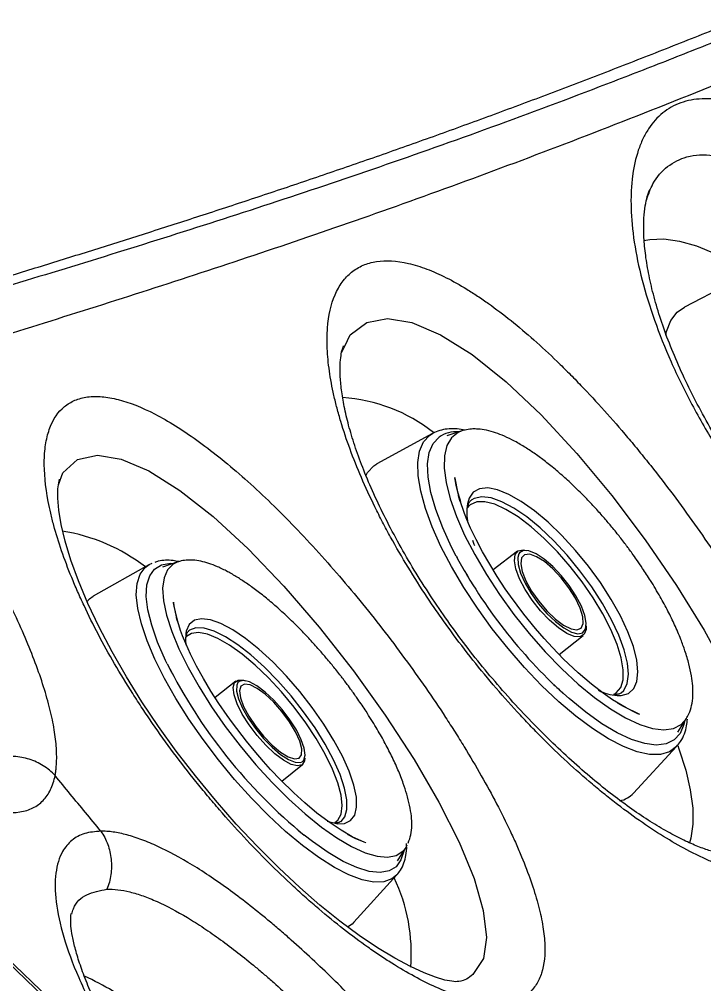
# Model space of a CAD drawing. Extents: x 398 to 508, y 623 to 782.
# Drawn here: x 407.557 to 410.513, y 659.674 to 663.837 of the extents above; entities that cross this region are included whole.
import ezdxf

# ---------------------------------------------------------------- set-up
doc = ezdxf.new("R2010")
doc.units = 0
doc.header["$MEASUREMENT"] = 0
doc.layers.add('GEOMETRY', color=2, linetype='Continuous', lineweight=25)

msp = doc.modelspace()

# ---------------------------------------------------------------- linework, layer by layer
at = {"layer": 'GEOMETRY'}
for p, q in [((410.6633, 662.7205), (410.4257, 662.5963)), ((408.9478, 662.4021), (408.9586, 662.4238)), ((408.9586, 662.4238), (408.9603, 662.4273)), ((409.3388, 662.0509), (409.0993, 661.92)), ((409.3264, 662.0429), (409.3388, 662.0509)), ((409.4653, 662.0624), (409.4005, 662.0411)), ((409.4754, 662.0652), (409.4653, 662.0624)), ((409.4791, 662.065), (409.4653, 662.0624)), ((409.0862, 661.9116), (409.0993, 661.92)), ((409.5018, 661.7439), (409.4871, 661.7284)), ((409.5081, 661.7649), (409.5059, 661.7632)), ((409.7057, 661.5434), (409.6006, 661.4629)), ((408.1174, 661.4857), (408.1305, 661.4915)), ((408.2402, 661.4972), (408.175, 661.4748)), ((408.2455, 661.4989), (408.2402, 661.4972)), ((409.4416, 661.5218), (409.4448, 661.5158)), ((408.1156, 661.4846), (407.8756, 661.3492)), ((408.288, 661.2003), (408.2859, 661.1985)), ((408.2991, 661.1889), (408.2777, 661.1752)), ((409.8852, 661.0982), (409.9888, 661.1805)), ((408.4906, 660.9829), (408.4012, 660.9128)), ((410.3974, 660.7634), (410.4337, 660.8211)), ((410.2066, 660.5007), (410.3918, 660.7012)), ((408.6899, 660.5518), (408.7781, 660.6236)), ((408.9435, 660.3766), (408.9456, 660.3783)), ((412.5163, 654.9947), (406.9398, 660.3281)), ((412.5088, 654.9876), (406.9323, 660.3209)), ((409.1886, 660.2078), (409.2249, 660.2664)), ((409.2249, 660.2664), (409.2304, 660.277)), ((409.2249, 660.2664), (409.229, 660.2739)), ((409.0004, 659.9433), (409.1852, 660.1476)), ((409.4522, 659.6886), (409.4454, 659.6882))]:
    msp.add_line(p, q, dxfattribs=at)
at = {"layer": 'GEOMETRY', "flags": 128}
for points in [[(410.2503, 662.8831), (410.2767, 662.8883), (410.3374, 662.8907), (410.4048, 662.8813), (410.4782, 662.8602), (410.5567, 662.8277), (410.6395, 662.7841), (410.7143, 662.7376)], [(410.367, 662.538), (410.3945, 662.574), (410.4257, 662.5963)], [(408.9603, 662.4273), (408.9845, 662.476), (409.0558, 662.5302), (409.1443, 662.5467), (409.2505, 662.5293), (409.3742, 662.4767), (409.5098, 662.3916), (409.6563, 662.2744), (409.8077, 662.1311), (409.9612, 661.9653), (410.1123, 661.7836), (410.2566, 661.5922), (410.391, 661.3961), (410.5105, 661.203), (410.6132, 661.0158), (410.6944, 660.8419), (410.7531, 660.6827), (410.7864, 660.544), (410.7937, 660.427), (410.7731, 660.3338), (410.7249, 660.2688), (410.7249, 660.2688)], [(410.345, 662.4758), (410.3486, 662.4914), (410.367, 662.538)], [(410.3918, 660.7012), (410.3918, 660.7012), (410.3612, 660.6784), (410.3223, 660.6668), (410.2756, 660.6668), (410.222, 660.6782), (410.1623, 660.7009), (410.0975, 660.7345), (410.0287, 660.7785), (409.957, 660.8321), (409.8836, 660.8945), (409.8096, 660.9646), (409.7364, 661.0414), (409.665, 661.1234), (409.5967, 661.2094), (409.5326, 661.298), (409.4737, 661.3876), (409.4211, 661.477), (409.3755, 661.5645), (409.3378, 661.6487), (409.3085, 661.7283), (409.2881, 661.8019), (409.277, 661.8684), (409.2753, 661.9266), (409.2831, 661.9756), (409.3002, 662.0146), (409.3264, 662.0429), (409.3264, 662.0429)], [(409.4416, 661.5218), (409.4216, 661.5607), (409.3832, 661.6442), (409.3532, 661.7233), (409.3321, 661.7965), (409.3203, 661.8626), (409.318, 661.9205), (409.3251, 661.9692), (409.3417, 662.0079), (409.3674, 662.0359)], [(409.4653, 662.0624), (409.4496, 662.0558), (409.4207, 662.033), (409.4008, 661.9992), (409.3902, 661.9552), (409.3892, 661.9016), (409.3976, 661.8394), (409.4154, 661.7697), (409.4422, 661.6938), (409.4776, 661.613), (409.521, 661.5289), (409.5715, 661.4427), (409.6283, 661.3562), (409.6903, 661.2708), (409.7565, 661.1881), (409.8257, 661.1096), (409.8965, 661.0366), (409.9679, 660.9705), (410.0384, 660.9124), (410.1069, 660.8633), (410.1721, 660.8243), (410.2328, 660.7958), (410.288, 660.7785), (410.3366, 660.7727), (410.3779, 660.7784), (410.4111, 660.7956), (410.4342, 660.8219)], [(407.7256, 661.8296), (407.7449, 661.8811), (407.8081, 661.9389), (407.8947, 661.9574), (407.9967, 661.94), (408.1151, 661.8896), (408.2489, 661.806), (408.3926, 661.6932), (408.544, 661.5534), (408.6979, 661.3926), (408.8506, 661.2155), (408.998, 661.0278), (409.1353, 660.8364), (409.2599, 660.6453), (409.3667, 660.4619), (409.4541, 660.2886), (409.5183, 660.132), (409.5582, 659.9937), (409.5717, 659.8782), (409.5586, 659.7872), (409.5127, 659.7183), (409.5127, 659.7183)], [(409.0511, 661.8683), (409.0592, 661.8825), (409.0862, 661.9116)], [(409.4469, 659.6873), (409.4471, 659.6873), (409.4404, 659.6871), (409.422, 659.6887), (409.3926, 659.6944), (409.3526, 659.706), (409.3026, 659.7249), (409.2435, 659.752), (409.1762, 659.788), (409.1022, 659.8328), (409.0227, 659.8864), (408.9395, 659.9482), (408.8537, 660.0175), (408.7663, 660.0938), (408.6761, 660.1782), (408.5845, 660.2696), (408.493, 660.3671), (408.4031, 660.4693), (408.3163, 660.5744), (408.234, 660.6809), (408.1573, 660.7875), (408.0858, 660.8943), (408.0188, 661.0023), (407.957, 661.1101), (407.9015, 661.2161), (407.853, 661.3185), (407.8121, 661.4155), (407.7792, 661.5055), (407.7544, 661.5868), (407.7374, 661.6582), (407.7271, 661.7205), (407.7229, 661.7721), (407.7234, 661.8119), (407.7268, 661.839), (407.7305, 661.8531), (407.731, 661.8544), (407.731, 661.8544)], [(409.7327, 661.2726), (409.6751, 661.35), (409.6529, 661.3818), (409.6183, 661.4341), (409.5857, 661.487), (409.5546, 661.5414), (409.5268, 661.5945), (409.5036, 661.6433), (409.4874, 661.6808), (409.4774, 661.706), (409.4572, 661.7646), (409.4411, 661.8273), (409.4366, 661.8524), (409.4355, 661.8601), (409.4353, 661.8612), (409.4353, 661.8614), (409.4353, 661.8614), (409.4353, 661.8614), (409.4353, 661.8614), (409.4353, 661.8614), (409.4353, 661.8614), (409.4353, 661.8614), (409.4353, 661.8614), (409.4353, 661.8614), (409.4353, 661.8614), (409.4353, 661.8613), (409.4353, 661.8612), (409.4356, 661.8589), (409.4472, 661.8001), (409.4563, 661.7673), (409.4592, 661.7579), (409.4592, 661.7578), (409.4592, 661.7578), (409.4592, 661.7578), (409.4592, 661.7578), (409.4592, 661.7578), (409.4592, 661.7578), (409.4592, 661.7578), (409.4592, 661.7578), (409.4592, 661.7578), (409.4592, 661.7579), (409.459, 661.7583), (409.4577, 661.7627), (409.4518, 661.7828), (409.4515, 661.7839), (409.4515, 661.784), (409.4515, 661.784), (409.4515, 661.784), (409.4515, 661.784), (409.4515, 661.784), (409.4515, 661.784), (409.4515, 661.784), (409.4515, 661.7839), (409.4516, 661.7838), (409.4516, 661.7835), (409.4519, 661.7826), (409.4526, 661.7799), (409.4529, 661.779), (409.453, 661.7785), (409.4531, 661.7783), (409.4531, 661.7782), (409.4531, 661.7781), (409.4531, 661.7781), (409.4531, 661.7781)], [(410.1493, 661.2647), (410.1095, 661.3359), (410.0631, 661.408), (410.0114, 661.4791), (409.9557, 661.5473), (409.8973, 661.6109), (409.8379, 661.6683), (409.779, 661.7178), (409.7221, 661.7584), (409.6686, 661.7888), (409.62, 661.8084), (409.5775, 661.8166), (409.5422, 661.8131), (409.515, 661.7982), (409.4967, 661.7722), (409.4894, 661.7476)], [(410.123, 660.927), (410.1316, 660.9323), (410.1508, 660.9554), (410.161, 660.989), (410.1617, 661.032), (410.153, 661.0834), (410.1351, 661.1418), (410.1086, 661.2055), (410.0741, 661.2728), (410.0326, 661.3419), (409.9852, 661.4109), (409.9331, 661.4779), (409.878, 661.5412), (409.8211, 661.5988), (409.7641, 661.6494), (409.7086, 661.6914), (409.656, 661.7239), (409.6078, 661.7458), (409.5653, 661.7566), (409.5296, 661.7559), (409.5018, 661.7439), (409.5018, 661.7439)], [(410.1111, 661.2483), (410.0718, 661.3185), (410.0259, 661.3895), (409.9747, 661.4594), (409.9195, 661.5263), (409.8619, 661.5882), (409.8033, 661.6437), (409.7455, 661.6911), (409.69, 661.7291), (409.6383, 661.7567), (409.5918, 661.7732), (409.5518, 661.7781), (409.5194, 661.7713), (409.5081, 661.7649)], [(409.5113, 661.5917), (409.5175, 661.5741), (409.5196, 661.5686)], [(409.6923, 661.5025), (409.6955, 661.529), (409.7083, 661.5451), (409.7298, 661.5497), (409.7455, 661.5469)], [(409.7358, 661.5471), (409.7309, 661.5464), (409.7144, 661.5365), (409.7115, 661.5321)], [(410.0024, 661.233), (409.9962, 661.2668), (409.9811, 661.307), (409.958, 661.351), (409.9285, 661.3961), (409.8942, 661.4393), (409.8575, 661.478), (409.8205, 661.5098), (409.7857, 661.5327), (409.7552, 661.5451), (409.7358, 661.5471)], [(408.1709, 661.4846), (408.2095, 661.4913), (408.2225, 661.4911)], [(408.2402, 661.4972), (408.221, 661.488), (408.1966, 661.4639), (408.1812, 661.4291), (408.1753, 661.3842), (408.179, 661.33), (408.1921, 661.2675), (408.2144, 661.1977), (408.2456, 661.122), (408.2851, 661.0417), (408.3321, 660.9582), (408.3859, 660.8731), (408.4455, 660.7877), (408.5097, 660.7037), (408.5776, 660.6226), (408.6478, 660.5457), (408.7191, 660.4746), (408.7902, 660.4103), (408.8599, 660.3542), (408.9269, 660.3071), (408.99, 660.27), (409.0482, 660.2435), (409.1003, 660.228), (409.1454, 660.2239), (409.1827, 660.2312), (409.2116, 660.2498), (409.2249, 660.2664)], [(410.0018, 661.2213), (410.0014, 661.2066), (409.9933, 661.1851), (409.9761, 661.1747), (409.9507, 661.1761), (409.9188, 661.1891), (409.8824, 661.213), (409.8438, 661.2462), (409.8054, 661.2867), (409.7696, 661.3319), (409.7386, 661.379), (409.7145, 661.425), (409.6987, 661.467), (409.6923, 661.5025), (409.6923, 661.5025)], [(409.7115, 661.5321), (409.7067, 661.5159), (409.7083, 661.4861), (409.719, 661.4487), (409.7382, 661.4063), (409.7648, 661.3614), (409.7969, 661.3169), (409.8327, 661.2756), (409.8699, 661.2401), (409.906, 661.2125), (409.9389, 661.1947), (409.9665, 661.1878), (409.9871, 661.1922), (409.9876, 661.1925)], [(409.7198, 661.4898), (409.7263, 661.456), (409.7423, 661.4157), (409.7667, 661.3718), (409.7975, 661.3276), (409.8325, 661.2863), (409.8692, 661.2511), (409.9047, 661.2245), (409.9366, 661.2085), (409.9623, 661.2043), (409.98, 661.2122), (409.9884, 661.2316), (409.9869, 661.2611), (409.9755, 661.2985), (409.9552, 661.341), (409.9273, 661.3855), (409.8941, 661.4286), (409.8579, 661.4673), (409.8215, 661.4985), (409.7875, 661.52), (409.7584, 661.5301), (409.7365, 661.5283), (409.7233, 661.5145), (409.7198, 661.4898)], [(409.1856, 660.148), (409.1642, 660.1305), (409.1291, 660.1179), (409.086, 660.1166), (409.0356, 660.1267), (408.9787, 660.1479), (408.9161, 660.18), (408.8491, 660.2224), (408.7786, 660.2743), (408.7058, 660.335), (408.6319, 660.4035), (408.5581, 660.4786), (408.4856, 660.5591), (408.4157, 660.6436), (408.3494, 660.7309), (408.2879, 660.8194), (408.2322, 660.9077), (408.1831, 660.9943), (408.1416, 661.0779), (408.1082, 661.157), (408.0835, 661.2304), (408.0679, 661.2968), (408.0617, 661.3552), (408.065, 661.4046), (408.0778, 661.4442), (408.0997, 661.4733), (408.1174, 661.4857)], [(408.1951, 661.0573), (408.1877, 661.0727), (408.1535, 661.1514), (408.1281, 661.2244), (408.1117, 661.2906), (408.1048, 661.3489), (408.1073, 661.3982), (408.1194, 661.4376), (408.1407, 661.4666), (408.1709, 661.4846)], [(407.848, 661.3256), (407.8595, 661.3377), (407.8756, 661.3492)], [(408.5363, 660.7249), (408.4762, 660.8034), (408.4534, 660.8351), (408.4176, 660.8873), (408.3837, 660.94), (408.3511, 660.9946), (408.3215, 661.0483), (408.2958, 661.0995), (408.2749, 661.1454), (408.2612, 661.1789), (408.2529, 661.2013), (408.2359, 661.2546), (408.223, 661.3135), (408.2218, 661.3213), (408.2215, 661.3235), (408.2215, 661.3236), (408.2215, 661.3236), (408.2215, 661.3236), (408.2215, 661.3236), (408.2215, 661.3236), (408.2215, 661.3236), (408.2215, 661.3236), (408.2215, 661.3236), (408.2215, 661.3236), (408.2215, 661.3235), (408.2215, 661.3235), (408.2216, 661.3231), (408.2241, 661.3065), (408.2364, 661.2524), (408.2395, 661.2415), (408.2403, 661.2391), (408.2405, 661.2383), (408.2405, 661.2382), (408.2406, 661.2381), (408.2406, 661.2381), (408.2406, 661.2381), (408.2406, 661.2381), (408.2406, 661.2381), (408.2406, 661.2381), (408.2406, 661.2381), (408.2406, 661.2381), (408.2405, 661.2382), (408.2403, 661.2388), (408.2385, 661.2451), (408.2354, 661.2563), (408.2348, 661.2584), (408.2347, 661.259), (408.2347, 661.259), (408.2347, 661.259), (408.2347, 661.259), (408.2347, 661.259), (408.2347, 661.259), (408.2347, 661.259), (408.2347, 661.259), (408.2347, 661.2589), (408.2347, 661.2587), (408.2349, 661.2581), (408.2355, 661.2557), (408.2358, 661.2547), (408.2359, 661.2542), (408.236, 661.254), (408.236, 661.2538), (408.2361, 661.2537), (408.2361, 661.2536), (408.2361, 661.2537), (408.236, 661.2541), (408.2357, 661.2551), (408.2356, 661.2556)], [(408.951, 660.659), (408.9142, 660.7277), (408.8705, 660.7984), (408.8208, 660.8695), (408.7665, 660.9391), (408.7091, 661.0053), (408.6499, 661.0665), (408.5906, 661.121), (408.5326, 661.1675), (408.4775, 661.2047), (408.4266, 661.2317), (408.3814, 661.2478), (408.343, 661.2526), (408.3123, 661.2459), (408.2902, 661.228), (408.2772, 661.1992), (408.2751, 661.188)], [(410.1579, 660.8768), (410.158, 660.8768), (410.1564, 660.8777), (410.155, 660.8784), (410.155, 660.8785), (410.1551, 660.8784), (410.1552, 660.8784), (410.1554, 660.8783), (410.1556, 660.8781), (410.1559, 660.8779), (410.1567, 660.8775), (410.1586, 660.8764), (410.1599, 660.8757), (410.1602, 660.8755), (410.1603, 660.8755), (410.1604, 660.8754), (410.1604, 660.8754), (410.1604, 660.8754), (410.1604, 660.8754), (410.1604, 660.8754), (410.1604, 660.8754), (410.1604, 660.8754), (410.1603, 660.8755), (410.1598, 660.8757), (410.1563, 660.8778), (410.1399, 660.8874), (410.1368, 660.8893), (410.1368, 660.8893), (410.1368, 660.8893), (410.1368, 660.8893), (410.1368, 660.8893), (410.1368, 660.8893), (410.1368, 660.8893), (410.1368, 660.8893), (410.1368, 660.8893), (410.1369, 660.8892), (410.1372, 660.889), (410.1389, 660.888), (410.1668, 660.8718), (410.22, 660.8456), (410.2299, 660.8415), (410.2312, 660.841), (410.2314, 660.8409), (410.2314, 660.8409), (410.2314, 660.8409), (410.2314, 660.8409), (410.2314, 660.8409), (410.2314, 660.8409), (410.2314, 660.8409), (410.2314, 660.8409), (410.2314, 660.8409), (410.2314, 660.8409), (410.2314, 660.8409), (410.2313, 660.841), (410.2251, 660.8435), (410.1738, 660.868), (410.1156, 660.9028), (410.0751, 660.9309), (410.0247, 660.9697), (409.9672, 661.0189), (409.9048, 661.0779), (409.856, 661.1283), (409.82, 661.1677), (409.7828, 661.2108), (409.7327, 661.2726)], [(410.1525, 660.9325), (410.1639, 660.9435), (410.1787, 660.9729), (410.184, 661.0126), (410.1797, 661.0614), (410.1658, 661.118), (410.1427, 661.1809), (410.1111, 661.2483)], [(410.1357, 660.9209), (410.1531, 660.9213), (410.1845, 660.9305), (410.2073, 660.951), (410.221, 660.9824), (410.2253, 661.0238), (410.22, 661.0741), (410.2053, 661.132), (410.1815, 661.1961), (410.1493, 661.2647)], [(408.9122, 660.6441), (408.876, 660.7117), (408.8326, 660.7815), (408.7834, 660.8514), (408.7296, 660.9197), (408.6727, 660.9844), (408.6143, 661.0438), (408.556, 661.0962), (408.4993, 661.1403), (408.4459, 661.1748), (408.3971, 661.1988), (408.3543, 661.2116), (408.3186, 661.2129), (408.2911, 661.2026), (408.288, 661.2003)], [(409.9876, 661.1925), (409.9993, 661.2075), (410.0024, 661.233)], [(408.2751, 661.188), (408.2737, 661.1603), (408.2755, 661.1385)], [(408.9184, 660.3734), (408.9314, 660.3841), (408.9453, 660.4102), (408.9498, 660.4463), (408.945, 660.4914), (408.9308, 660.5445), (408.9077, 660.6039), (408.8763, 660.6681), (408.8375, 660.7353), (408.7923, 660.8037), (408.742, 660.8714), (408.6879, 660.9366), (408.6315, 660.9975), (408.5744, 661.0524), (408.518, 661.0999), (408.464, 661.1386), (408.4138, 661.1675), (408.3688, 661.1858), (408.3302, 661.193), (408.2991, 661.1889)], [(408.4792, 660.9552), (408.4851, 660.9769), (408.5003, 660.9876), (408.5239, 660.9868), (408.5306, 660.9849)], [(408.7891, 660.6513), (408.7874, 660.639), (408.7768, 660.6226), (408.7572, 660.6176), (408.7299, 660.6243), (408.6966, 660.6422), (408.6593, 660.6702), (408.6205, 660.7065), (408.5825, 660.749), (408.5478, 660.7948), (408.5185, 660.8412), (408.4965, 660.8851), (408.4831, 660.924), (408.4792, 660.9552), (408.4792, 660.9552)], [(408.5002, 660.977), (408.4949, 660.966), (408.494, 660.9405), (408.5023, 660.9068), (408.5194, 660.8669), (408.5441, 660.8233), (408.575, 660.7789), (408.61, 660.7363), (408.647, 660.6983), (408.6837, 660.6673), (408.7177, 660.6452), (408.7469, 660.6333), (408.7695, 660.6326), (408.7763, 660.6353)], [(408.525, 660.9864), (408.5238, 660.9865), (408.5051, 660.9817), (408.5002, 660.977)], [(408.5068, 660.9412), (408.5109, 660.9113), (408.5246, 660.8739), (408.5471, 660.8316), (408.5765, 660.7877), (408.6107, 660.7454), (408.6473, 660.7077), (408.6834, 660.6776), (408.7164, 660.6573), (408.7438, 660.6481), (408.7637, 660.651), (408.7744, 660.6655), (408.7754, 660.6907), (408.7664, 660.7246), (408.7481, 660.7648), (408.722, 660.8083), (408.6898, 660.8519), (408.6541, 660.8922), (408.6174, 660.9264), (408.5826, 660.9519), (408.5521, 660.9668), (408.5282, 660.97), (408.5127, 660.9612), (408.5068, 660.9412)], [(408.7897, 660.6636), (408.786, 660.6935), (408.7732, 660.7306), (408.7521, 660.7726), (408.7241, 660.817), (408.6909, 660.8608), (408.6546, 660.9014), (408.6174, 660.9362), (408.5818, 660.963), (408.5499, 660.9801), (408.525, 660.9864)], [(410.426, 660.8088), (410.4231, 660.7967), (410.4066, 660.758), (410.3809, 660.73), (410.3465, 660.7132), (410.3041, 660.7078), (410.2543, 660.714), (410.198, 660.7316), (410.1361, 660.7604), (410.0698, 660.7998), (410.0001, 660.8492), (409.9283, 660.9078), (409.9037, 660.9295)], [(408.9721, 660.3237), (408.9721, 660.3237), (408.9721, 660.3237), (408.9721, 660.3237), (408.9721, 660.3237), (408.9722, 660.3237), (408.9722, 660.3237), (408.9722, 660.3237), (408.9723, 660.3236), (408.9726, 660.3234), (408.9746, 660.3223), (409.0076, 660.3051), (409.0504, 660.2867), (409.0512, 660.2864), (409.0513, 660.2864), (409.0513, 660.2864), (409.0513, 660.2864), (409.0513, 660.2864), (409.0513, 660.2864), (409.0513, 660.2864), (409.0513, 660.2864), (409.0513, 660.2864), (409.0513, 660.2864), (409.0513, 660.2864), (409.0513, 660.2864), (409.0511, 660.2865), (409.044, 660.2891), (408.9931, 660.3124), (408.945, 660.34), (408.8931, 660.3748), (408.8406, 660.4146), (408.7889, 660.4579), (408.7406, 660.502), (408.6837, 660.5579), (408.6411, 660.6028), (408.6104, 660.6369), (408.5697, 660.6841), (408.5363, 660.7249)], [(410.3972, 660.7057), (410.4022, 660.6917), (410.4312, 660.5995), (410.451, 660.514), (410.4614, 660.4361), (410.4623, 660.3666), (410.4536, 660.3065), (410.4476, 660.2855)], [(408.7763, 660.6353), (408.7841, 660.6428), (408.7897, 660.6636)], [(408.9305, 660.3684), (408.9596, 660.3699), (408.9861, 660.3823), (409.0037, 660.4057), (409.012, 660.4397), (409.0107, 660.4832), (408.9998, 660.5352), (408.9798, 660.5943), (408.951, 660.659)], [(408.9456, 660.3783), (408.9611, 660.3975), (408.9703, 660.4297), (408.9699, 660.4717), (408.9599, 660.5224), (408.9405, 660.5804), (408.9122, 660.6441)], [(408.8847, 660.3789), (408.925, 660.369), (408.9305, 660.3684)], [(409.215, 660.2505), (409.2031, 660.212), (409.1818, 660.183), (409.1516, 660.165), (409.113, 660.1583), (409.0666, 660.163), (409.0134, 660.179), (408.9541, 660.2061), (408.8897, 660.2437), (408.8215, 660.2913), (408.7858, 660.319)], [(409.0004, 659.9433), (408.9928, 659.9357), (408.9719, 659.9218)]]:
    msp.add_lwpolyline(points, dxfattribs=at)
at = {"layer": 'GEOMETRY'}
for centre, radius, start, end in [((408.9051, 661.4996), 0.7081, 51.732, 86.2908), ((409.4416, 661.9239), 0.1344, 85.7673, 123.515), ((409.7189, 661.7128), 0.2321, 171.3821, 192.1888), ((407.6146, 660.8387), 0.802, 52.665, 80.8715), ((411.4161, 662.5859), 2.243, 208.3216, 227.603), ((410.2467, 662.0932), 2.2982, 206.792, 230.5342), ((410.158, 661.1585), 0.2386, 244.2015, 264.6361), ((410.1224, 660.58), 0.1156, 282.4014, 316.701), ((408.4907, 659.8095), 0.7569, 355.4364, 25.4887), ((407.3206, 658.5617), 1.2599, 53.1774, 65.7657)]:
    msp.add_arc(centre, radius, start, end, dxfattribs=at)
for points, knots in [([(409.6234, 674.0693), (409.5722, 673.5415), (409.5532, 673.0138), (409.5681, 672.3533), (409.573, 672.2212), (409.5866, 671.9579), (409.5953, 671.8265), (409.627, 671.4336), (409.6557, 671.1729), (409.7275, 670.654), (409.7708, 670.3958), (409.8464, 670.0103), (409.8735, 669.882), (409.9167, 669.6901), (409.9316, 669.6262), (409.9622, 669.4985), (409.9779, 669.4347), (410.0265, 669.2435), (410.0606, 669.1159), (410.1328, 668.8609), (410.1708, 668.7335), (410.2508, 668.4786), (410.2927, 668.3512), (410.3803, 668.0965), (410.4259, 667.9698), (410.6619, 667.3399), (410.8774, 666.8469), (411.2391, 666.1232), (411.366, 665.8845), (411.5662, 665.5305), (411.6345, 665.4132), (411.7395, 665.2382), (411.775, 665.1801), (411.8467, 665.0642), (411.8829, 665.0065), (412.0661, 664.7189), (412.2188, 664.4916), (412.4174, 664.2113), (412.4575, 664.1554), (412.5382, 664.0444), (412.5789, 663.9891), (412.7019, 663.8243), (412.7851, 663.7155), (413.207, 663.1775), (413.5635, 662.7652), (414.3136, 661.9761), (414.7072, 661.5993), (415.3259, 661.061), (415.5369, 660.8861), (415.8066, 660.6733), (415.8609, 660.631), (415.9698, 660.5471), (416.0244, 660.5055), (416.1891, 660.3819), (416.2997, 660.301), (416.6342, 660.0624), (416.8606, 659.9092), (417.1479, 659.7249), (417.2055, 659.6884), (417.3213, 659.6162), (417.3794, 659.5805), (417.5546, 659.4745), (417.6722, 659.4055), (418.0277, 659.2029), (418.268, 659.0741), (418.5726, 658.9208), (418.6337, 658.8905), (418.7564, 658.8307), (418.818, 658.8012), (419.003, 658.7141), (419.1265, 658.6579), (419.7456, 658.386), (420.245, 658.1976), (420.8743, 657.9981), (421.0005, 657.96), (421.2533, 657.8874), (421.38, 657.853), (421.5703, 657.8041), (421.6337, 657.7881), (421.7609, 657.7571), (421.8247, 657.742), (422.0162, 657.6981), (422.1443, 657.6706), (422.5302, 657.5933), (422.7894, 657.5489), (423.3117, 657.4745), (423.5727, 657.4449), (424.3552, 657.3787), (424.8763, 657.3645), (425.3975, 657.3809)], [0, 0, 0, 0, 0.0625, 0.0625, 0.078125, 0.078125, 0.09375, 0.09375, 0.125, 0.125, 0.15625, 0.15625, 0.171875, 0.171875, 0.179687, 0.179687, 0.1875, 0.1875, 0.203125, 0.203125, 0.21875, 0.21875, 0.234375, 0.234375, 0.25, 0.25, 0.3125, 0.3125, 0.34375, 0.34375, 0.359375, 0.359375, 0.367187, 0.367187, 0.375, 0.375, 0.40625, 0.40625, 0.414062, 0.414062, 0.421875, 0.421875, 0.4375, 0.4375, 0.5, 0.5, 0.5625, 0.5625, 0.59375, 0.59375, 0.601563, 0.601563, 0.609375, 0.609375, 0.625, 0.625, 0.65625, 0.65625, 0.664063, 0.664063, 0.671875, 0.671875, 0.6875, 0.6875, 0.71875, 0.71875, 0.726563, 0.726563, 0.734375, 0.734375, 0.75, 0.75, 0.8125, 0.8125, 0.828125, 0.828125, 0.84375, 0.84375, 0.851563, 0.851563, 0.859375, 0.859375, 0.875, 0.875, 0.90625, 0.90625, 0.9375, 0.9375, 1, 1, 1, 1]), ([(406.8628, 662.535), (406.8982, 662.5455), (406.969, 662.5664), (407.0755, 662.5981), (407.1822, 662.6301), (407.2892, 662.6623), (407.3964, 662.6948), (407.504, 662.7277), (407.6119, 662.7608), (407.7201, 662.7942), (407.8286, 662.828), (407.9376, 662.8622), (408.0469, 662.8967), (408.1567, 662.9317), (408.2669, 662.9672), (408.3776, 663.0031), (408.4889, 663.0395), (408.6006, 663.0765), (408.713, 663.1141), (408.826, 663.1523), (408.9396, 663.1911), (409.0539, 663.2306), (409.1689, 663.2708), (409.2846, 663.3118), (409.4011, 663.3535), (409.5185, 663.3961), (409.6366, 663.4395), (409.7556, 663.4837), (409.8754, 663.5288), (409.9961, 663.5748), (410.1176, 663.6216), (410.2399, 663.6692), (410.363, 663.7176), (410.4867, 663.7667), (410.5697, 663.7999), (410.6112, 663.8165)], [0, 0, 0, 0, 0.030303, 0.060606, 0.09091, 0.121213, 0.151516, 0.18182, 0.212123, 0.242427, 0.27273, 0.303033, 0.333336, 0.363638, 0.39394, 0.424242, 0.454543, 0.484844, 0.515145, 0.545446, 0.575748, 0.606049, 0.636352, 0.666654, 0.696958, 0.727262, 0.757567, 0.787873, 0.818179, 0.848485, 0.87879, 0.909094, 0.939397, 0.969698, 1, 1, 1, 1]), ([(410.6003, 663.7578), (410.5142, 663.7233), (410.4285, 663.6894), (410.2584, 663.6226), (410.1739, 663.5898), (409.922, 663.4933), (409.7563, 663.4312), (409.2663, 663.2526), (408.9493, 663.1439), (408.3289, 662.9399), (408.0255, 662.8445), (407.4266, 662.6619), (407.1311, 662.5744), (406.8382, 662.4896)], [0, 0, 0, 0, 0.0625, 0.0625, 0.125, 0.125, 0.25, 0.25, 0.5, 0.5, 0.75, 0.75, 1, 1, 1, 1]), ([(406.8937, 662.2931), (407.0395, 662.3367), (407.186, 662.381), (407.4805, 662.4712), (407.6286, 662.517), (408.0756, 662.6575), (408.3774, 662.7553), (408.8401, 662.9118), (408.996, 662.9657), (409.3118, 663.0777), (409.4718, 663.1358), (409.7963, 663.2568), (409.9609, 663.3197), (410.2943, 663.4499), (410.4632, 663.5171), (410.6341, 663.5866)], [0, 0, 0, 0, 0.125, 0.125, 0.25, 0.25, 0.5, 0.5, 0.625, 0.625, 0.75, 0.75, 0.875, 0.875, 1, 1, 1, 1]), ([(410.7208, 663.4492), (410.7184, 663.4502), (410.7158, 663.4512), (410.7108, 663.4532), (410.7033, 663.4561), (410.686, 663.4625), (410.6714, 663.4674), (410.6427, 663.4764), (410.624, 663.4812), (410.5693, 663.4925), (410.5347, 663.4956), (410.4856, 663.4937), (410.4697, 663.492), (410.4388, 663.4862), (410.4239, 663.4822), (410.3812, 663.4669), (410.3554, 663.4524), (410.3091, 663.415), (410.2886, 663.3922), (410.2664, 663.3582), (410.2621, 663.3512), (410.254, 663.3366), (410.2501, 663.3291), (410.2391, 663.3059), (410.2325, 663.2896), (410.2152, 663.2379), (410.2067, 663.2001), (410.1989, 663.1381), (410.197, 663.1166), (410.1951, 663.0718), (410.1949, 663.0487), (410.1969, 662.9777), (410.2015, 662.928), (410.2174, 662.824), (410.2286, 662.7697), (410.2579, 662.6563), (410.2757, 662.5986), (410.3174, 662.4811), (410.3413, 662.4213), (410.3818, 662.3302), (410.3961, 662.2996), (410.4262, 662.2379), (410.4419, 662.2071), (410.4909, 662.115), (410.526, 662.0541), (410.601, 661.9329), (410.6409, 661.8728), (410.7045, 661.7831), (410.7261, 661.7536), (410.7701, 661.6955), (410.7924, 661.6669), (410.8606, 661.5824), (410.9074, 661.5277), (410.9798, 661.4483), (411.0043, 661.4222), (411.054, 661.371), (411.0791, 661.346), (411.1544, 661.2732), (411.2048, 661.2276), (411.3062, 661.1418), (411.357, 661.1018), (411.4209, 661.0552), (411.4336, 661.046), (411.4591, 661.0283), (411.4717, 661.0196), (411.5094, 660.9943), (411.5344, 660.9783), (411.6083, 660.9331), (411.6566, 660.9065), (411.7273, 660.8719), (411.7507, 660.8613), (411.7852, 660.8467), (411.7967, 660.842), (411.8193, 660.8333), (411.8305, 660.8291), (411.8857, 660.8097), (411.9276, 660.7982), (412.0071, 660.7829), (412.0446, 660.7792), (412.0886, 660.7795), (412.0973, 660.7798), (412.1142, 660.7809), (412.1225, 660.7817), (412.1467, 660.7849), (412.162, 660.788), (412.2058, 660.8001), (412.2319, 660.8121), (412.2664, 660.8358), (412.2771, 660.8446), (412.297, 660.8644), (412.3061, 660.8752), (412.3306, 660.9101), (412.3434, 660.9368), (412.362, 660.997), (412.3678, 661.0305), (412.3725, 661.1044), (412.3712, 661.1442), (412.3618, 661.2292), (412.3537, 661.2744), (412.3422, 661.3225)], [0, 0, 0, 0, 0.001953, 0.001953, 0.003906, 0.007813, 0.015625, 0.015625, 0.03125, 0.03125, 0.0625, 0.0625, 0.078125, 0.078125, 0.09375, 0.09375, 0.125, 0.125, 0.15625, 0.15625, 0.164063, 0.164063, 0.171875, 0.171875, 0.1875, 0.1875, 0.21875, 0.21875, 0.234375, 0.234375, 0.25, 0.25, 0.28125, 0.28125, 0.3125, 0.3125, 0.34375, 0.34375, 0.375, 0.375, 0.390625, 0.390625, 0.40625, 0.40625, 0.4375, 0.4375, 0.46875, 0.46875, 0.484375, 0.484375, 0.5, 0.5, 0.53125, 0.53125, 0.546875, 0.546875, 0.5625, 0.5625, 0.59375, 0.59375, 0.625, 0.625, 0.632813, 0.632813, 0.640625, 0.640625, 0.65625, 0.65625, 0.6875, 0.6875, 0.703125, 0.703125, 0.710938, 0.710938, 0.71875, 0.71875, 0.75, 0.75, 0.78125, 0.78125, 0.789063, 0.789063, 0.796875, 0.796875, 0.8125, 0.8125, 0.84375, 0.84375, 0.859375, 0.859375, 0.875, 0.875, 0.90625, 0.90625, 0.9375, 0.9375, 0.96875, 0.96875, 1, 1, 1, 1]), ([(410.2621, 663.0579), (410.2705, 663.0824), (410.2912, 663.1433), (410.3504, 663.2069), (410.4371, 663.2514), (410.548, 663.2586), (410.6388, 663.2274), (410.6842, 663.2117)], [0, 0, 0, 0, 0.136601, 0.339496, 0.542369, 0.771179, 1, 1, 1, 1]), ([(411.9369, 660.8753), (411.9368, 660.8753), (411.9338, 660.8745), (411.917, 660.8727), (411.8852, 660.8739), (411.8416, 660.8804), (411.7886, 660.8938), (411.7268, 660.915), (411.6574, 660.9448), (411.5819, 660.9833), (411.5019, 661.0307), (411.418, 661.0868), (411.3309, 661.1513), (411.2407, 661.2247), (411.1486, 661.3063), (411.0562, 661.3954), (410.9652, 661.4905), (410.8772, 661.5902), (410.7934, 661.6934), (410.714, 661.7998), (410.6388, 661.9094), (410.5681, 662.0218), (410.5029, 662.1356), (410.4441, 662.249), (410.3928, 662.3601), (410.3495, 662.4669), (410.3145, 662.5683), (410.2873, 662.6647), (410.2674, 662.7556), (410.2549, 662.8399), (410.2494, 662.9155), (410.2501, 662.9805), (410.2559, 663.034), (410.265, 663.074), (410.2729, 663.0962), (410.2764, 663.1025), (410.277, 663.1035)], [0, 0, 0, 0, 0.001258, 0.029322, 0.057052, 0.085111, 0.113907, 0.143458, 0.173598, 0.204076, 0.234645, 0.265127, 0.296131, 0.327985, 0.360459, 0.393297, 0.426224, 0.458893, 0.491107, 0.523116, 0.555484, 0.588298, 0.621354, 0.654388, 0.687095, 0.71924, 0.750649, 0.781807, 0.813382, 0.844892, 0.876069, 0.90668, 0.936558, 0.965663, 0.99419, 1, 1, 1, 1]), ([(410.9606, 660.1871), (410.9747, 660.1984), (410.9871, 660.2117), (411.008, 660.2419), (411.0167, 660.2589), (411.0306, 660.2964), (411.0358, 660.3171), (411.0408, 660.3508), (411.042, 660.3626), (411.0436, 660.3869), (411.0439, 660.3995), (411.0432, 660.4641), (411.0354, 660.5217), (411.0171, 660.6012), (411.013, 660.6175), (411.0039, 660.6508), (410.9989, 660.6679), (410.9827, 660.7199), (410.9703, 660.7555), (410.9285, 660.8653), (410.8946, 660.9424), (410.8447, 661.0439), (410.8343, 661.0644), (410.813, 661.1057), (410.802, 661.1264), (410.7683, 661.1888), (410.7447, 661.2307), (410.6953, 661.3154), (410.6694, 661.3581), (410.6289, 661.4227), (410.6152, 661.4443), (410.5871, 661.4878), (410.5727, 661.5096), (410.5004, 661.618), (410.4399, 661.7034), (410.3453, 661.8295), (410.3131, 661.8712), (410.2638, 661.9333), (410.2472, 661.9538), (410.2141, 661.9943), (410.1975, 662.0143), (410.1142, 662.113), (410.0471, 662.1879), (409.9623, 662.2763), (409.9453, 662.2937), (409.9112, 662.3279), (409.8941, 662.3448), (409.8432, 662.3939), (409.8097, 662.425), (409.7101, 662.5133), (409.645, 662.5657), (409.5652, 662.6226), (409.5493, 662.6335), (409.5181, 662.6543), (409.5026, 662.6641), (409.457, 662.6921), (409.4274, 662.7086), (409.3697, 662.7376), (409.3416, 662.75), (409.3007, 662.7654), (409.2872, 662.7701), (409.2607, 662.7782), (409.2477, 662.7817), (409.1844, 662.7963), (409.1386, 662.799), (409.0772, 662.7896), (409.0579, 662.7843), (409.0218, 662.7689), (409.0053, 662.759), (408.9828, 662.7409), (408.9756, 662.7343), (408.9621, 662.7201), (408.9557, 662.7124), (408.9377, 662.6878), (408.9274, 662.6695), (408.9014, 662.609), (408.8906, 662.5611), (408.8843, 662.4781), (408.8839, 662.4484), (408.8866, 662.3864), (408.8897, 662.3541), (408.8992, 662.2868), (408.9057, 662.2518), (408.918, 662.1973), (408.9225, 662.1788), (408.9324, 662.1411), (408.9379, 662.1219), (408.967, 662.0248), (408.9966, 661.9443), (409.0504, 661.8195), (409.0699, 661.7772), (409.1015, 661.7128), (409.1125, 661.6911), (409.1351, 661.6477), (409.1467, 661.626), (409.2063, 661.5177), (409.2588, 661.4312), (409.3307, 661.3233), (409.3453, 661.3017), (409.3753, 661.2586), (409.3906, 661.2369), (409.4372, 661.1728), (409.4689, 661.1308), (409.5663, 661.0069), (409.6341, 660.9272), (409.7225, 660.8313), (409.7404, 660.8122), (409.7761, 660.7749), (409.7941, 660.7566), (409.8479, 660.7026), (409.8839, 660.668), (409.9561, 660.6014), (409.9923, 660.5694), (410.0468, 660.5234), (410.065, 660.5084), (410.1013, 660.479), (410.1196, 660.4647), (410.21, 660.3954), (410.2801, 660.3471), (410.3821, 660.2852), (410.4155, 660.2663), (410.4648, 660.2407), (410.4811, 660.2326), (410.513, 660.2175), (410.5287, 660.2104), (410.6057, 660.1777), (410.6629, 660.1596), (410.7285, 660.1469), (410.7414, 660.1449), (410.7665, 660.1419), (410.7787, 660.1409), (410.8141, 660.1395), (410.8362, 660.1406), (410.8976, 660.1501), (410.9323, 660.1644), (410.9606, 660.1871)], [0, 0, 0, 0, 0.015625, 0.015625, 0.03125, 0.03125, 0.046875, 0.046875, 0.054688, 0.054688, 0.0625, 0.0625, 0.09375, 0.09375, 0.101563, 0.101563, 0.109375, 0.109375, 0.125, 0.125, 0.15625, 0.15625, 0.164063, 0.164063, 0.171875, 0.171875, 0.1875, 0.1875, 0.203125, 0.203125, 0.210938, 0.210938, 0.21875, 0.21875, 0.25, 0.25, 0.265625, 0.265625, 0.273438, 0.273438, 0.28125, 0.28125, 0.3125, 0.3125, 0.320313, 0.320313, 0.328125, 0.328125, 0.34375, 0.34375, 0.375, 0.375, 0.382813, 0.382813, 0.390625, 0.390625, 0.40625, 0.40625, 0.421875, 0.421875, 0.429688, 0.429688, 0.4375, 0.4375, 0.46875, 0.46875, 0.484375, 0.484375, 0.5, 0.5, 0.507813, 0.507813, 0.515625, 0.515625, 0.53125, 0.53125, 0.5625, 0.5625, 0.578125, 0.578125, 0.59375, 0.59375, 0.609375, 0.609375, 0.617188, 0.617188, 0.625, 0.625, 0.65625, 0.65625, 0.671875, 0.671875, 0.679688, 0.679688, 0.6875, 0.6875, 0.71875, 0.71875, 0.726563, 0.726563, 0.734375, 0.734375, 0.75, 0.75, 0.78125, 0.78125, 0.789063, 0.789063, 0.796875, 0.796875, 0.8125, 0.8125, 0.828125, 0.828125, 0.835938, 0.835938, 0.84375, 0.84375, 0.875, 0.875, 0.890625, 0.890625, 0.898438, 0.898438, 0.90625, 0.90625, 0.9375, 0.9375, 0.945313, 0.945313, 0.953125, 0.953125, 0.96875, 0.96875, 1, 1, 1, 1]), ([(410.6463, 660.234), (410.6464, 660.2341), (410.6467, 660.2342), (410.6359, 660.2327), (410.6124, 660.2341), (410.5772, 660.24), (410.5321, 660.2523), (410.4776, 660.2722), (410.4149, 660.3004), (410.3449, 660.3374), (410.2693, 660.383), (410.1891, 660.4374), (410.1049, 660.5002), (410.0172, 660.5713), (409.9266, 660.6509), (409.8346, 660.7379), (409.7427, 660.8313), (409.6524, 660.9297), (409.5654, 661.0315), (409.4825, 661.136), (409.4039, 661.2428), (409.3294, 661.3518), (409.2594, 661.4626), (409.1948, 661.5738), (409.1365, 661.6837), (409.0853, 661.7905), (409.0418, 661.8926), (409.0065, 661.9885), (408.9792, 662.0772), (408.9593, 662.1586), (408.9466, 662.2318), (408.9405, 662.2955), (408.9401, 662.3481), (408.9442, 662.3889), (408.9501, 662.4157), (408.9552, 662.4282), (408.9558, 662.4294), (408.9559, 662.4295)], [0, 0, 0, 0, 0.005074, 0.031942, 0.058167, 0.084655, 0.111862, 0.139905, 0.168699, 0.198066, 0.227782, 0.257723, 0.287786, 0.318743, 0.350391, 0.382511, 0.414865, 0.447172, 0.479174, 0.510718, 0.542082, 0.573844, 0.605949, 0.638246, 0.67053, 0.70257, 0.734179, 0.765194, 0.795498, 0.825614, 0.855554, 0.885127, 0.914173, 0.942588, 0.970402, 0.997918, 1, 1, 1, 1]), ([(407.7113, 660.5768), (407.7116, 660.578), (407.7118, 660.5793), (407.7123, 660.5818), (407.7129, 660.5855), (407.7143, 660.5944), (407.7153, 660.6023), (407.717, 660.6183), (407.7177, 660.6293), (407.7187, 660.6635), (407.7178, 660.6878), (407.713, 660.7393), (407.7091, 660.7665), (407.7011, 660.8096), (407.698, 660.8244), (407.6911, 660.8547), (407.6872, 660.8702), (407.6661, 660.9495), (407.6436, 661.017), (407.602, 661.1243), (407.5868, 661.1611), (407.5537, 661.2368), (407.5357, 661.2758), (407.4788, 661.3937), (407.4367, 661.474), (407.3675, 661.5972), (407.3433, 661.6387), (407.293, 661.7227), (407.2671, 661.7646), (407.1876, 661.8894), (407.1321, 661.9718), (407.0596, 662.0738), (407.0449, 662.0941), (407.0152, 662.1347), (407.0002, 662.1549), (406.955, 662.215), (406.9245, 662.2544), (406.8937, 662.2931)], [0, 0, 0, 0, 0.003906, 0.003906, 0.007812, 0.015625, 0.03125, 0.03125, 0.0625, 0.0625, 0.125, 0.125, 0.1875, 0.1875, 0.21875, 0.21875, 0.25, 0.25, 0.375, 0.375, 0.4375, 0.4375, 0.5, 0.5, 0.625, 0.625, 0.6875, 0.6875, 0.75, 0.75, 0.875, 0.875, 0.90625, 0.90625, 0.9375, 0.9375, 1, 1, 1, 1]), ([(409.7531, 659.6371), (409.7661, 659.6478), (409.7773, 659.6604), (409.7914, 659.6822), (409.7957, 659.69), (409.8034, 659.7065), (409.8067, 659.7152), (409.8213, 659.7611), (409.8256, 659.8046), (409.8215, 659.8797), (409.8184, 659.9065), (409.8109, 659.9491), (409.808, 659.9638), (409.8013, 659.9937), (409.7975, 660.009), (409.7765, 660.0869), (409.7531, 660.1541), (409.7157, 660.2443), (409.7078, 660.2627), (409.6913, 660.3001), (409.6826, 660.319), (409.6555, 660.3764), (409.6361, 660.4152), (409.5741, 660.5339), (409.5276, 660.6156), (409.4629, 660.7212), (409.4497, 660.7424), (409.4228, 660.7848), (409.4092, 660.8059), (409.3676, 660.8695), (409.3391, 660.9118), (409.2803, 660.9966), (409.2501, 661.0389), (409.1879, 661.1237), (409.1558, 661.1663), (409.0587, 661.2915), (408.9927, 661.3722), (408.8915, 661.4891), (408.8575, 661.5273), (408.7886, 661.6024), (408.7543, 661.6386), (408.652, 661.7431), (408.5845, 661.8074), (408.4842, 661.8957), (408.4507, 661.9238), (408.3855, 661.9761), (408.3536, 662.0003), (408.2597, 662.0676), (408.1996, 662.1051), (408.0849, 662.1644), (408.0321, 662.1853), (407.9592, 662.2039), (407.936, 662.208), (407.9029, 662.2108), (407.8921, 662.2112), (407.8712, 662.2108), (407.8611, 662.2101), (407.8319, 662.2062), (407.8137, 662.2014), (407.7887, 662.1909), (407.7806, 662.1868), (407.7655, 662.1777), (407.7583, 662.1726), (407.7243, 662.1445), (407.7034, 662.1139), (407.6852, 662.0656), (407.6819, 662.0555), (407.6763, 662.0342), (407.6738, 662.023), (407.6678, 661.988), (407.6655, 661.963), (407.6638, 661.8832), (407.6693, 661.8236), (407.685, 661.7412), (407.6886, 661.7242), (407.6965, 661.6898), (407.701, 661.6724), (407.7154, 661.6193), (407.7266, 661.5828), (407.7523, 661.5079), (407.7668, 661.4695), (407.7909, 661.4103), (407.7994, 661.3903), (407.8172, 661.3498), (407.8265, 661.3293), (407.8747, 661.2265), (407.9187, 661.1429), (407.9928, 661.0156), (408.0188, 660.9728), (408.0599, 660.9082), (408.074, 660.8865), (408.1025, 660.8436), (408.117, 660.8222), (408.1905, 660.7157), (408.253, 660.6321), (408.3355, 660.5295), (408.3523, 660.509), (408.3862, 660.4684), (408.4034, 660.4481), (408.4551, 660.3884), (408.4899, 660.3496), (408.5953, 660.2364), (408.6668, 660.1649), (408.7578, 660.0808), (408.776, 660.0642), (408.8123, 660.032), (408.8304, 660.0163), (408.8843, 659.9704), (408.92, 659.9413), (408.9907, 659.8862), (409.0257, 659.8602), (409.0778, 659.8235), (409.095, 659.8116), (409.1294, 659.7887), (409.1465, 659.7777), (409.2304, 659.7251), (409.2939, 659.6907), (409.3836, 659.6503), (409.4126, 659.6387), (409.4546, 659.6243), (409.4683, 659.6199), (409.4949, 659.6124), (409.5079, 659.6091), (409.5709, 659.5952), (409.6158, 659.5922), (409.6744, 659.5998), (409.6926, 659.6044), (409.7253, 659.6177), (409.74, 659.6264), (409.7531, 659.6371)], [0, 0, 0, 0, 0.015625, 0.015625, 0.023438, 0.023438, 0.03125, 0.03125, 0.0625, 0.0625, 0.078125, 0.078125, 0.085938, 0.085938, 0.09375, 0.09375, 0.125, 0.125, 0.132813, 0.132813, 0.140625, 0.140625, 0.15625, 0.15625, 0.1875, 0.1875, 0.195313, 0.195313, 0.203125, 0.203125, 0.21875, 0.21875, 0.234375, 0.234375, 0.25, 0.25, 0.28125, 0.28125, 0.296875, 0.296875, 0.3125, 0.3125, 0.34375, 0.34375, 0.359375, 0.359375, 0.375, 0.375, 0.40625, 0.40625, 0.4375, 0.4375, 0.453125, 0.453125, 0.460938, 0.460938, 0.46875, 0.46875, 0.484375, 0.484375, 0.492188, 0.492188, 0.5, 0.5, 0.53125, 0.53125, 0.539063, 0.539063, 0.546875, 0.546875, 0.5625, 0.5625, 0.59375, 0.59375, 0.601563, 0.601563, 0.609375, 0.609375, 0.625, 0.625, 0.640625, 0.640625, 0.648438, 0.648438, 0.65625, 0.65625, 0.6875, 0.6875, 0.703125, 0.703125, 0.710938, 0.710938, 0.71875, 0.71875, 0.75, 0.75, 0.757813, 0.757813, 0.765625, 0.765625, 0.78125, 0.78125, 0.8125, 0.8125, 0.820313, 0.820313, 0.828125, 0.828125, 0.84375, 0.84375, 0.859375, 0.859375, 0.867188, 0.867188, 0.875, 0.875, 0.90625, 0.90625, 0.921875, 0.921875, 0.929688, 0.929688, 0.9375, 0.9375, 0.96875, 0.96875, 0.984375, 0.984375, 1, 1, 1, 1]), ([(409.4798, 662.0651), (409.4682, 662.0673), (409.4446, 662.0717), (409.4108, 662.0721), (409.3786, 662.0673), (409.3545, 662.0591), (409.3417, 662.0524), (409.3388, 662.0509)], [0, 0, 0, 0, 0.234471, 0.475915, 0.714646, 0.935758, 1, 1, 1, 1]), ([(410.1515, 661.5993), (410.1463, 661.6059), (410.1348, 661.6206), (410.1128, 661.6478), (410.0834, 661.6827), (410.0459, 661.7252), (410.0034, 661.7707), (409.9574, 661.8167), (409.9097, 661.8612), (409.862, 661.9023), (409.8159, 661.9387), (409.7716, 661.9705), (409.7268, 661.9993), (409.6823, 662.0243), (409.6402, 662.0438), (409.6, 662.0584), (409.5627, 662.0676), (409.5337, 662.0708), (409.5037, 662.0709), (409.4883, 662.0672), (409.4791, 662.065)], [0, 0, 0, 0, 0.023036, 0.050907, 0.095721, 0.148447, 0.207636, 0.270513, 0.335335, 0.40057, 0.464597, 0.524818, 0.586087, 0.656124, 0.722171, 0.781278, 0.850088, 0.910543, 0.947145, 1, 1, 1, 1]), ([(409.4908, 661.7309), (409.492, 661.7369), (409.495, 661.7512), (409.5007, 661.7595), (409.5059, 661.7625), (409.5075, 661.7634)], [0, 0, 0, 0, 0.328762, 0.78905, 1, 1, 1, 1]), ([(410.4337, 660.8211), (410.4376, 660.8278), (410.4475, 660.8452), (410.4581, 660.8801), (410.4629, 660.9178), (410.4622, 660.9611), (410.4564, 661.007), (410.4456, 661.0573), (410.4298, 661.1103), (410.4092, 661.1667), (410.3848, 661.2239), (410.3549, 661.2855), (410.3204, 661.3493), (410.2835, 661.4112), (410.2488, 661.4648), (410.2221, 661.5039), (410.2022, 661.5318), (410.1877, 661.5517), (410.1773, 661.5657), (410.1657, 661.581), (410.1574, 661.5917), (410.1515, 661.5993)], [0, 0, 0, 0, 0.042246, 0.109069, 0.181911, 0.249273, 0.313101, 0.383169, 0.454974, 0.515257, 0.588391, 0.655034, 0.723443, 0.799812, 0.856752, 0.8981, 0.927729, 0.94882, 0.963783, 0.974382, 1, 1, 1, 1]), ([(408.2446, 661.4985), (408.2365, 661.5002), (408.217, 661.5043), (408.1877, 661.505), (408.1618, 661.5028), (408.146, 661.4971), (408.1409, 661.4952)], [0, 0, 0, 0, 0.2247094, 0.5360543, 0.8479325, 1, 1, 1, 1]), ([(408.9218, 661.0332), (408.9164, 661.0399), (408.9047, 661.0545), (408.8822, 661.0815), (408.8524, 661.1163), (408.8145, 661.1585), (408.7716, 661.2038), (408.7253, 661.2499), (408.6772, 661.2945), (408.629, 661.336), (408.5819, 661.3733), (408.5379, 661.4051), (408.4956, 661.4326), (408.4537, 661.4568), (408.4128, 661.4767), (408.3748, 661.4913), (408.3383, 661.5013), (408.31, 661.5055), (408.2809, 661.5057), (408.2593, 661.5031), (408.2452, 661.4988), (408.2402, 661.4972)], [0, 0, 0, 0, 0.022569, 0.049645, 0.093176, 0.144367, 0.201876, 0.263071, 0.326345, 0.390368, 0.45391, 0.515403, 0.571816, 0.632537, 0.698743, 0.759158, 0.816473, 0.881376, 0.919124, 0.971143, 1, 1, 1, 1]), ([(409.4699, 661.4712), (409.4783, 661.456), (409.4907, 661.4339), (409.5044, 661.4122), (409.5086, 661.4055)], [0, 0, 0, 0, 0.688146, 1, 1, 1, 1]), ([(406.337, 661.2786), (406.4113, 661.1889), (406.4873, 661.1046), (406.6031, 660.9857), (406.6421, 660.9473), (406.701, 660.8918), (406.7207, 660.8736), (406.7597, 660.8383), (406.7792, 660.8212), (406.8758, 660.7379), (406.9514, 660.6789), (407.0436, 660.6147), (407.062, 660.6023), (407.098, 660.5788), (407.1157, 660.5677), (407.1681, 660.5359), (407.2019, 660.5171), (407.2672, 660.4841), (407.2987, 660.4699), (407.3443, 660.4521), (407.3592, 660.4468), (407.3882, 660.4374), (407.4023, 660.4334), (407.4705, 660.4163), (407.5184, 660.4126), (407.5698, 660.4207), (407.5797, 660.423), (407.5984, 660.4288), (407.6073, 660.4323), (407.6323, 660.4447), (407.647, 660.4554), (407.6723, 660.4817), (407.683, 660.4973), (407.7003, 660.5334), (407.7069, 660.554), (407.7113, 660.5768)], [0, 0, 0, 0, 0.125, 0.125, 0.1875, 0.1875, 0.21875, 0.21875, 0.25, 0.25, 0.375, 0.375, 0.40625, 0.40625, 0.4375, 0.4375, 0.5, 0.5, 0.5625, 0.5625, 0.59375, 0.59375, 0.625, 0.625, 0.75, 0.75, 0.78125, 0.78125, 0.8125, 0.8125, 0.875, 0.875, 0.9375, 0.9375, 1, 1, 1, 1]), ([(408.2768, 661.1718), (408.2771, 661.1751), (408.2781, 661.1872), (408.2827, 661.195), (408.2861, 661.198), (408.2875, 661.1991)], [0, 0, 0, 0, 0.188137, 0.688776, 1, 1, 1, 1]), ([(408.1951, 661.0573), (408.1988, 661.0497), (408.2056, 661.0358), (408.2126, 661.0227), (408.2157, 661.0169)], [0, 0, 0, 0, 0.549467, 1, 1, 1, 1]), ([(409.2346, 660.2852), (409.2388, 660.2971), (409.2476, 660.3224), (409.2504, 660.3586), (409.2486, 660.4018), (409.2414, 660.4464), (409.2294, 660.494), (409.2127, 660.545), (409.1911, 660.5999), (409.1635, 660.66), (409.132, 660.7212), (409.0953, 660.7855), (409.0568, 660.8471), (409.021, 660.9002), (408.9936, 660.9389), (408.9733, 660.9665), (408.9585, 660.9861), (408.9479, 661), (408.9362, 661.0151), (408.9277, 661.0257), (408.9218, 661.0332)], [0, 0, 0, 0, 0.069512, 0.14694, 0.213021, 0.287307, 0.356813, 0.419222, 0.495379, 0.569296, 0.64114, 0.713322, 0.7929, 0.851951, 0.894735, 0.92536, 0.947149, 0.962603, 0.973548, 1, 1, 1, 1]), ([(409.8613, 660.9692), (409.8705, 660.9605), (409.8811, 660.9505), (409.895, 660.9373), (409.9, 660.9328), (409.9036, 660.9296)], [0, 0, 0, 0, 0.6574627, 0.75521, 1, 1, 1, 1]), ([(410.1529, 660.9332), (410.1525, 660.9328), (410.1491, 660.9291), (410.1411, 660.9261), (410.1262, 660.9261), (410.1198, 660.9261)], [0, 0, 0, 0, 0.064121, 0.601544, 1, 1, 1, 1]), ([(410.3918, 660.7012), (410.3978, 660.7084), (410.4121, 660.7256), (410.4263, 660.7555), (410.4357, 660.787), (410.4376, 660.8092), (410.4385, 660.8187)], [0, 0, 0, 0, 0.207817, 0.501268, 0.78525, 1, 1, 1, 1]), ([(407.7113, 660.5768), (407.6964, 660.5926), (407.6793, 660.6066), (407.6417, 660.63), (407.6212, 660.6394), (407.5785, 660.6529), (407.5563, 660.6571), (407.5116, 660.6598), (407.4892, 660.6583), (407.4674, 660.6542)], [0, 0, 0, 0, 0.25, 0.25, 0.5, 0.5, 0.75, 0.75, 1, 1, 1, 1]), ([(407.9086, 660.3363), (407.8866, 660.3629), (407.8426, 660.4162), (407.7768, 660.4964), (407.7332, 660.55), (407.7113, 660.5768)], [0, 0, 0, 0, 0.333232, 0.666565, 1, 1, 1, 1]), ([(408.9443, 660.378), (408.9422, 660.3767), (408.9378, 660.3739), (408.928, 660.3711), (408.9178, 660.373), (408.9164, 660.3732)], [0, 0, 0, 0, 0.4378439, 0.9247279, 1, 1, 1, 1]), ([(407.9086, 660.3363), (407.8845, 660.3342), (407.8363, 660.3299), (407.7817, 660.2993), (407.7362, 660.2459), (407.7098, 660.1596), (407.7106, 660.035), (407.7439, 659.8826), (407.8081, 659.7074), (407.905, 659.5138), (407.9979, 659.3539), (408.0651, 659.2595), (408.0823, 659.2354)], [0, 0, 0, 0, 0.085015, 0.170353, 0.255372, 0.371373, 0.487374, 0.604895, 0.722414, 0.840905, 0.959394, 1, 1, 1, 1]), ([(407.9086, 660.3363), (407.9208, 660.3187), (407.9308, 660.2993), (407.9458, 660.2583), (407.9508, 660.2367), (407.9554, 660.1929), (407.9551, 660.1707), (407.949, 660.1271), (407.9432, 660.1058), (407.9351, 660.0856)], [0, 0, 0, 0, 0.25, 0.25, 0.5, 0.5, 0.75, 0.75, 1, 1, 1, 1]), ([(409.9843, 658.044), (409.9855, 658.0792), (409.9816, 658.1183), (409.9638, 658.2041), (409.95, 658.2508), (409.9217, 658.3267), (409.911, 658.3531), (409.8874, 658.407), (409.8745, 658.4346), (409.8326, 658.5193), (409.8004, 658.5781), (409.7547, 658.655), (409.7454, 658.6705), (409.726, 658.7018), (409.7161, 658.7177), (409.6858, 658.7653), (409.6647, 658.7973), (409.5992, 658.8938), (409.5525, 658.9591), (409.4902, 659.0419), (409.4775, 659.0585), (409.4518, 659.0918), (409.4387, 659.1086), (409.3991, 659.1588), (409.3723, 659.192), (409.2906, 659.291), (409.2345, 659.3562), (409.1478, 659.4527), (409.1184, 659.4847), (409.0589, 659.5482), (409.0291, 659.5793), (408.9396, 659.6708), (408.8798, 659.7291), (408.79, 659.8128), (408.76, 659.84), (408.715, 659.8799), (408.6999, 659.893), (408.6701, 659.9187), (408.6552, 659.9313), (408.5815, 659.993), (408.524, 660.0382), (408.4397, 660.0999), (408.412, 660.1194), (408.3572, 660.1563), (408.3301, 660.1738), (408.2511, 660.2219), (408.2013, 660.2488), (408.1307, 660.2815), (408.1078, 660.291), (408.0635, 660.3076), (408.0419, 660.3145), (408.0007, 660.3256), (407.981, 660.3297), (407.9528, 660.3338), (407.9436, 660.3348), (407.9302, 660.3358), (407.9236, 660.3361), (407.9161, 660.3363), (407.9129, 660.3363), (407.9107, 660.3363), (407.9097, 660.3363), (407.9086, 660.3363)], [0, 0, 0, 0, 0.0625, 0.0625, 0.125, 0.125, 0.15625, 0.15625, 0.1875, 0.1875, 0.25, 0.25, 0.265625, 0.265625, 0.28125, 0.28125, 0.3125, 0.3125, 0.375, 0.375, 0.390625, 0.390625, 0.40625, 0.40625, 0.4375, 0.4375, 0.5, 0.5, 0.53125, 0.53125, 0.5625, 0.5625, 0.625, 0.625, 0.65625, 0.65625, 0.671875, 0.671875, 0.6875, 0.6875, 0.75, 0.75, 0.78125, 0.78125, 0.8125, 0.8125, 0.875, 0.875, 0.90625, 0.90625, 0.9375, 0.9375, 0.96875, 0.96875, 0.984375, 0.984375, 0.992187, 0.996094, 0.998047, 0.998047, 1, 1, 1, 1]), ([(408.7545, 660.3449), (408.7593, 660.341), (408.7661, 660.3352), (408.7762, 660.3266), (408.7821, 660.3219), (408.7858, 660.319)], [0, 0, 0, 0, 0.461436, 0.665923, 1, 1, 1, 1]), ([(408.9881, 660.315), (408.9879, 660.3151), (408.9876, 660.3152), (408.9865, 660.3158), (408.9863, 660.3159), (408.9863, 660.3159), (408.9865, 660.3158), (408.9867, 660.3157), (408.9869, 660.3156), (408.9873, 660.3154), (408.9882, 660.315), (408.9895, 660.3143), (408.9905, 660.3138), (408.9912, 660.3134), (408.9912, 660.3134), (408.9912, 660.3133), (408.9913, 660.3133), (408.9913, 660.3133), (408.9913, 660.3133), (408.9913, 660.3133), (408.9912, 660.3133), (408.9911, 660.3134), (408.9896, 660.3142), (408.9881, 660.315), (408.9867, 660.3157)], [0, 0, 0, 0, 0.174452, 0.313442, 0.354297, 0.373066, 0.383038, 0.392144, 0.402627, 0.417856, 0.446966, 0.519143, 0.620319, 0.624734, 0.626679, 0.627615, 0.628342, 0.629127, 0.630106, 0.631764, 0.6354, 0.645975, 0.690285, 1, 1, 1, 1]), ([(409.1852, 660.1476), (409.1906, 660.1543), (409.2039, 660.1706), (409.2169, 660.1987), (409.2253, 660.2335), (409.2286, 660.2612), (409.2272, 660.2796), (409.227, 660.2828)], [0, 0, 0, 0, 0.167892, 0.414108, 0.658304, 0.940901, 1, 1, 1, 1]), ([(407.7832, 659.9781), (407.7854, 659.9862), (407.7963, 660.0266), (407.8439, 660.0689), (407.9047, 660.08), (407.9351, 660.0856)], [0, 0, 0, 0, 0.112586, 0.556314, 1, 1, 1, 1]), ([(407.9351, 660.0856), (407.9649, 660.0868), (407.9979, 660.0829), (408.0523, 660.0695), (408.0713, 660.0638), (408.1102, 660.05), (408.1303, 660.0419), (408.1923, 660.0142), (408.2359, 659.9911), (408.3051, 659.9496), (408.3288, 659.9346), (408.3767, 659.9027), (408.4009, 659.8857), (408.4745, 659.8323), (408.5247, 659.793), (408.589, 659.7395), (408.6019, 659.7285), (408.6279, 659.7062), (408.641, 659.6948), (408.6802, 659.6601), (408.7063, 659.6364), (408.7843, 659.5637), (408.8362, 659.5129), (408.9139, 659.4335), (408.9398, 659.4064), (408.9914, 659.3512), (409.0168, 659.3234), (409.092, 659.2394), (409.1406, 659.1827), (409.2114, 659.0966), (409.2346, 659.0677), (409.2689, 659.0241), (409.2802, 659.0095), (409.3024, 658.9804), (409.3134, 658.966), (409.3673, 658.8939), (409.4078, 658.8371), (409.4644, 658.7529), (409.4825, 658.725), (409.5087, 658.6835), (409.5173, 658.6697), (409.534, 658.6423), (409.5421, 658.6287), (409.5814, 658.5617), (409.6092, 658.5102), (409.6451, 658.4362), (409.6561, 658.4121), (409.6763, 658.3649), (409.6854, 658.3417), (409.7092, 658.2752), (409.7207, 658.2343), (409.7349, 658.159), (409.7376, 658.1247), (409.7357, 658.0937)], [0, 0, 0, 0, 0.0625, 0.0625, 0.09375, 0.09375, 0.125, 0.125, 0.1875, 0.1875, 0.21875, 0.21875, 0.25, 0.25, 0.3125, 0.3125, 0.328125, 0.328125, 0.34375, 0.34375, 0.375, 0.375, 0.4375, 0.4375, 0.46875, 0.46875, 0.5, 0.5, 0.5625, 0.5625, 0.59375, 0.59375, 0.609375, 0.609375, 0.625, 0.625, 0.6875, 0.6875, 0.71875, 0.71875, 0.734375, 0.734375, 0.75, 0.75, 0.8125, 0.8125, 0.84375, 0.84375, 0.875, 0.875, 0.9375, 0.9375, 1, 1, 1, 1]), ([(408.1256, 659.194), (408.1191, 659.2031), (408.0879, 659.2466), (408.0385, 659.3226), (407.9788, 659.42), (407.9276, 659.5121), (407.884, 659.5996), (407.8477, 659.6822), (407.8191, 659.7586), (407.7984, 659.8264), (407.7854, 659.8836), (407.7793, 659.9271), (407.7782, 659.9579), (407.7794, 659.9757), (407.7818, 659.9829), (407.781, 659.9812), (407.781, 659.981)], [0, 0, 0, 0, 0.023547, 0.112089, 0.199083, 0.283911, 0.368074, 0.453739, 0.539162, 0.623222, 0.704862, 0.783109, 0.849596, 0.920051, 0.993296, 1, 1, 1, 1]), ([(409.5127, 659.7183), (409.496, 659.7041), (409.4793, 659.6899), (409.4522, 659.6886), (409.4522, 659.6886)], [0, 0, 0, 0, 0.9992325, 1, 1, 1, 1])]:
    msp.add_open_spline(points, degree=3, knots=knots, dxfattribs=at)

doc.saveas('drawing.dxf')
